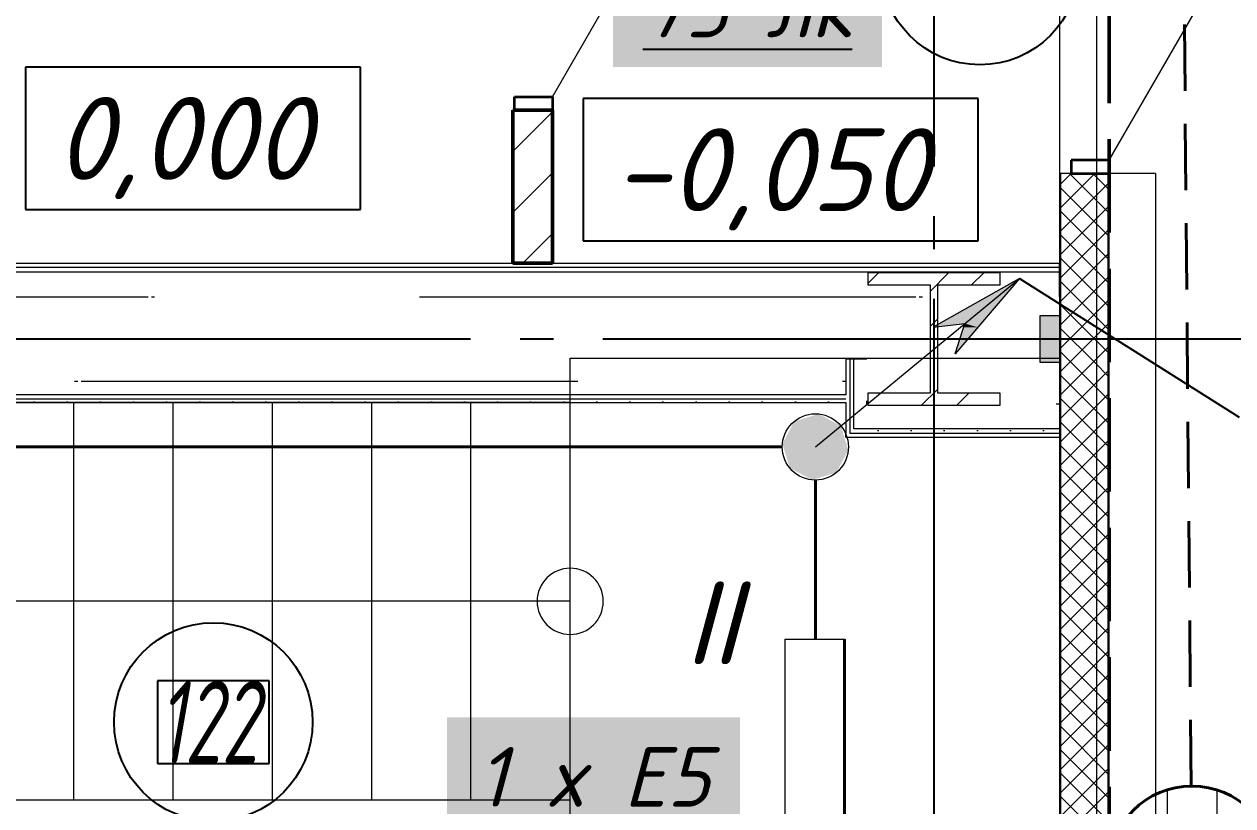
# Model space of a CAD drawing. Header units: millimetres. Extents: x 0 to 1293, y 0 to 420.
# Drawn here: x 556.7 to 593.22, y 235.49 to 259.1 of the extents above; entities that cross this region are included whole.
import ezdxf

# ---------------------------------------------------------------- set-up
doc = ezdxf.new("R2010")
doc.units = ezdxf.units.MM
for name, pattern in [('JIS_02_2.0', [3, 2, -1]), ('ГОСТ 2.303 5', [24, 20, -1.5, 1, -1.5]), ('СПКБ-0000-000-АР#001$0$Achse', [2300, 0, -800, 1500, 0]), ('СПКБ-0000-000-АР#001$0$Невидимая', [391.222223, 282.222223, -109])]:
    doc.linetypes.add(name, pattern=pattern)
for name, color, linetype in [('@000', 7, 'Continuous'), ('Viewport1ForCustomObjects_0', 7, 'Continuous'), ('Viewport2ForCustomObjects_0', 7, 'Continuous'), ('Номер помещения', 7, 'Continuous'), ('СПКБ-0000-000-АР#001$0$Двери ArchiCAD', 7, 'Continuous'), ('СПКБ-0000-000-АР#001$0$Колонны новые', 7, 'Continuous'), ('СПКБ-0000-000-АР#001$0$Лестница', 7, 'Continuous'), ('СПКБ-0000-000-АР#001$0$Оболочка - Крыша', 7, 'Continuous'), ('СПКБ-0000-000-АР#001$0$Перекрытие', 7, 'Continuous'), ('СПКБ-0000-000-АР#001$0$Перекрытие новые', 7, 'Continuous'), ('СПКБ-0000-000-АР#001$0$Стены', 7, 'Continuous'), ('СПКБ-0000-000-АР#001$0$Фахверк', 7, 'Continuous'), ('Строительные оси', 7, 'Continuous'), ('ЭО_АВАРИЙНОЕ ОСВЕЩЕНИЕ', 7, 'Continuous'), ('ЭО_РАБОЧЕЕ ОСВЕЩЕНИЕ', 7, 'Continuous')]:
    doc.layers.add(name, color=color, linetype=linetype)
for name, color, linetype, lineweight, true_color in [('СПКБ-0000-000-АР#001$0$Двери ArchiCAD_Ном._пера__23', 7, 'Continuous', 35, 0xff6600), ('СПКБ-0000-000-АР#001$0$Двери ArchiCAD_Ном._пера__3', 7, 'Continuous', 18, 0xff6600), ('СПКБ-0000-000-АР#001$0$Двери ArchiCAD_Ном._пера__58', 7, 'Continuous', 50, 0xdf0000), ('СПКБ-0000-000-АР#001$0$Двери ArchiCAD_Ном._пера__68', 7, 'Continuous', 20, 0xfd4435), ('СПКБ-0000-000-АР#001$0$Колонны новые_Ном._пера__108', 7, 'Continuous', 13, 0xfd8379), ('СПКБ-0000-000-АР#001$0$Оболочка - Крыша_Ном._пера__4', 7, 'Continuous', 50, 0x029e21), ('СПКБ-0000-000-АР#001$0$Стены_Ном._пера__58', 7, 'Continuous', 50, 0xdf0000), ('СПКБ-0000-000-АР#001$0$Стены_Ном._пера__68', 7, 'Continuous', 20, 0xfd4435), ('СПКБ-0000-000-АР#001$0$Фахверк_Ном._пера__102', 7, 'Continuous', 13, 0xcccccc)]:
    doc.layers.add(name, color=color, linetype=linetype, lineweight=lineweight, true_color=true_color)
for name, color, linetype, lineweight in [('СПКБ-0000-000-АР#001$0$Колонны новые_Ном._пера__20', 1, 'Continuous', 20), ('СПКБ-0000-000-АР#001$0$Лестница_Ном._пера__20', 1, 'Continuous', 20), ('СПКБ-0000-000-АР#001$0$Линии_Ном._пера__20', 1, 'Continuous', 20), ('СПКБ-0000-000-АР#001$0$Перекрытие новые_Ном._пера__20', 1, 'Continuous', 20), ('СПКБ-0000-000-АР#001$0$Перекрытие_Ном._пера__20', 1, 'Continuous', 20), ('СПКБ-0000-000-АР#001$0$Стены_Ном._пера__1', 7, 'Continuous', 13), ('СПКБ-0000-000-АР#001$0$Стены_Ном._пера__20', 1, 'Continuous', 20), ('СПКБ-0000-000-АР#001$0$Стены_Ном._пера__6', 5, 'Continuous', 9), ('СПКБ-0000-000-АР#001$0$Фахверк_Ном._пера__1', 7, 'Continuous', 13)]:
    doc.layers.add(name, color=color, linetype=linetype, lineweight=lineweight)
doc.styles.add('1.8', font='isocpeui.ttf', dxfattribs={"height": 1.8})
doc.styles.add('2.5', font='isocpeui.ttf')
doc.styles.add('CustomTextStyle11', font='isocpeui.ttf', dxfattribs={"height": 2.5})
doc.styles.add('CustomTextStyle12', font='isocpeui.ttf', dxfattribs={"height": 2.5})
doc.styles.add('CustomTextStyle34', font='isocpeui.ttf', dxfattribs={"width": 0.651774, "height": 2.5})
pattern_1 = [(45, (0, 0), (-35.35534, 35.35534), []), (135, (0, 0), (35.35534, 35.35534), [])]
pattern_2 = [(45, (0, 0), (-91.9239, 91.9239), [])]
pattern_3 = [(0, (0, 0), (0, 173.2051), [0, -100]), (0, (50, 86.6), (0, 173.2051), [0, -100])]

# ---------------------------------------------------------------- blocks, each defined once
blk = doc.blocks.new('СПКБ-0000-000-АР#001$0$Перекрытие_1', base_point=(22461.2, 19188))
at = {"layer": 'СПКБ-0000-000-АР#001$0$Перекрытие новые_Ном._пера__20', "color": 1, "linetype": 'Continuous', "lineweight": 20, "flags": 128}
blk.add_lwpolyline([(22461.2, 19188), (22461.2, 15677.8), (25022.7, 15677.8), (25022.7, 7088.6), (22462.8, 7088.6), (22462.8, 3579), (17926.7, 3579), (17886.7, 19190.9)], close=True, dxfattribs=at)
blk = doc.blocks.new('СПКБ-0000-000-АР#001$0$Перекрытие_2', base_point=(23544.2, 12827.6))
at = {"layer": 'СПКБ-0000-000-АР#001$0$Перекрытие_Ном._пера__20', "color": 1, "linetype": 'Continuous', "lineweight": 20, "flags": 128}
blk.add_lwpolyline([(23544.2, 12827.6), (25022.7, 12827.6), (25022.7, 9943.9), (23544.2, 9943.9)], close=True, dxfattribs=at)
blk = doc.blocks.new('СПКБ-0000-000-АР#001$0$Перекрытие_12', base_point=(25134.3, 7685.7))
at = {"layer": 'СПКБ-0000-000-АР#001$0$Перекрытие новые_Ном._пера__20', "color": 1, "linetype": 'Continuous', "lineweight": 20, "flags": 128}
blk.add_lwpolyline([(25134.3, 7685.7), (25312.7, 7685.7), (25312.7, 7180.7), (26962.3, 7180.7), (26962.3, 15585.7), (25312.7, 15585.7), (25312.7, 14885.6), (25134.3, 14885.6)], close=True, dxfattribs=at)
blk = doc.blocks.new('СПКБ-0000-000-АР#001$0$Перекрытие_17', base_point=(25312.7, 7180.7))
at = {"layer": 'СПКБ-0000-000-АР#001$0$Перекрытие новые_Ном._пера__20', "color": 1, "linetype": 'Continuous', "lineweight": 20, "flags": 128}
blk.add_lwpolyline([(25312.7, 7180.7), (27262.3, 7180.7), (27262.3, 15585.7), (25312.7, 15585.7), (25312.7, 14885.6), (25134.3, 14885.6), (25134.3, 7685.7), (25312.7, 7685.7)], close=True, dxfattribs=at)
blk = doc.blocks.new('СПКБ-0000-000-АР#001$0$Перекрытие_18', base_point=(25134.3, 7685.7))
at = {"layer": 'СПКБ-0000-000-АР#001$0$Перекрытие новые_Ном._пера__20', "color": 1, "linetype": 'Continuous', "lineweight": 20, "flags": 128}
blk.add_lwpolyline([(25134.3, 7685.7), (25312.7, 7685.7), (25312.7, 7180.7), (27562.3, 7180.7), (27562.3, 15585.7), (25312.7, 15585.7), (25312.7, 14885.6), (25134.3, 14885.6)], close=True, dxfattribs=at)
blk = doc.blocks.new('СПКБ-0000-000-АР#001$0$Двупольная Дверь 19_2')
at = {"layer": 'СПКБ-0000-000-АР#001$0$Двери ArchiCAD_Ном._пера__23', "color": 30, "linetype": 'Continuous', "lineweight": 35, "true_color": 0xff6600}
for p, q in [((-710, 0), (-750, 0)), ((-750, 0), (-750, -115)), ((-710, -115), (-710, 0)), ((750, 0), (710, 0)), ((710, 0), (710, -115)), ((750, -115), (750, 0)), ((-750, -115), (-710, -115)), ((710, -115), (750, -115))]:
    blk.add_line(p, q, dxfattribs=at)
at = {"layer": 'СПКБ-0000-000-АР#001$0$Двери ArchiCAD_Ном._пера__3', "color": 30, "linetype": 'Continuous', "lineweight": 18, "true_color": 0xff6600}
for p, q in [((-710, 0), (-95.1, 355)), ((710, 0), (95.1, 355))]:
    blk.add_line(p, q, dxfattribs=at)
for centre, start, end in [((-710, 0), 0, 30), ((710, 0), 150, 180)]:
    blk.add_arc(centre, 710, start, end, dxfattribs=at)
at = {"layer": 'СПКБ-0000-000-АР#001$0$Двери ArchiCAD_Ном._пера__68', "color": 20, "linetype": 'Continuous', "lineweight": 20, "true_color": 0xfd4435}
for p, q in [((-750, 0), (-787, 0)), ((-750, 0), (-750, -3)), ((750, 0), (750, -3)), ((750, 0), (787, 0)), ((-750, -3), (-750, -115)), ((750, -3), (750, -115)), ((-750, -115), (-750, -147)), ((750, -115), (750, -147)), ((-750, -150), (-787, -150)), ((-750, -147), (-750, -150)), ((750, -147), (750, -150)), ((750, -150), (787, -150))]:
    blk.add_line(p, q, dxfattribs=at)
blk = doc.blocks.new('СПКБ-0000-000-АР#001$0$Стена_5', base_point=(25022.7, 3584))
at = {"layer": 'СПКБ-0000-000-АР#001$0$Стены_Ном._пера__68', "linetype": 'Continuous', "lineweight": 20, "true_color": 0xfd4435}
for points in [[(25022.7, 12955.7), (25025.7, 12955.7), (25025.7, 13385.6), (25022.7, 13385.6)], [(25169.7, 12955.7), (25172.7, 12955.7), (25172.7, 13385.6), (25169.7, 13385.6)], [(25025.7, 12955.7), (25023.1, 12955.7), (25023.1, 12815.7), (25025.7, 12815.7)], [(25172.7, 12815.7), (25172.7, 12955.7), (25169.7, 12955.7), (25169.7, 12815.7)], [(25022.7, 12815.7), (25022.7, 9955.7), (25025.7, 9955.7), (25025.7, 12815.7)], [(25172.7, 9955.7), (25172.7, 12815.7), (25169.7, 12815.7), (25169.7, 9955.7)]]:
    blk.add_hatch(color=20, dxfattribs=at).paths.add_polyline_path(points)
h = blk.add_hatch(dxfattribs=at)
h.set_pattern_fill('СЕТКА_5X5_ДИАГОНАЛЬНАЯ', color=20, style=0, pattern_type=2)
h.set_pattern_definition(pattern_1)
h.paths.add_polyline_path([(25025.7, 12955.7), (25169.7, 12955.7), (25169.7, 13385.6), (25057.7, 13385.6), (25025.7, 13385.6)])
h = blk.add_hatch(dxfattribs=at)
h.set_pattern_fill('СЕТКА_5X5_ДИАГОНАЛЬНАЯ', color=20, style=0, pattern_type=2)
h.set_pattern_definition(pattern_1)
h.paths.add_polyline_path([(25169.7, 12815.7), (25169.7, 12955.7), (25025.7, 12955.7), (25025.7, 12815.7)])
h = blk.add_hatch(dxfattribs=at)
h.set_pattern_fill('СЕТКА_5X5_ДИАГОНАЛЬНАЯ', color=20, style=0, pattern_type=2)
h.set_pattern_definition(pattern_1)
h.paths.add_polyline_path([(25025.7, 12815.7), (25025.7, 9955.7), (25169.7, 9955.7), (25169.7, 12815.7)])
at = {"layer": 'СПКБ-0000-000-АР#001$0$Стены_Ном._пера__68', "color": 20, "linetype": 'Continuous', "lineweight": 20, "true_color": 0xfd4435}
for p, q in [((25022.7, 13385.6), (25022.7, 13348.6)), ((25025.7, 13385.6), (25022.7, 13385.6)), ((25025.7, 13385.6), (25025.7, 12955.7)), ((25057.7, 13385.6), (25025.7, 13385.6)), ((25169.7, 13385.6), (25057.7, 13385.6)), ((25169.7, 12955.7), (25169.7, 13385.6)), ((25172.7, 13385.6), (25169.7, 13385.6)), ((25172.7, 13385.6), (25172.7, 13348.6)), ((25025.7, 12955.7), (25025.7, 12815.7)), ((25169.7, 12815.7), (25169.7, 12955.7)), ((25025.7, 12815.7), (25025.7, 9955.7)), ((25169.7, 9955.7), (25169.7, 12815.7))]:
    blk.add_line(p, q, dxfattribs=at)
at = {"layer": 'СПКБ-0000-000-АР#001$0$Стены_Ном._пера__68', "color": 20, "linetype": 'Continuous', "lineweight": 20, "true_color": 0xfd4435, "flags": 128}
for points in [[(25022.7, 13385.6), (25022.7, 12955.7)], [(25172.7, 9185.7), (25172.7, 13385.6)], [(25022.7, 12815.7), (25022.7, 9955.7)]]:
    blk.add_lwpolyline(points, dxfattribs=at)
at = {"layer": 'СПКБ-0000-000-АР#001$0$Двери ArchiCAD', "color": 21, "linetype": 'Continuous', "lineweight": 18, "true_color": 0xff9955, "zscale": 1000, "rotation": 270}
blk.add_blockref('СПКБ-0000-000-АР#001$0$Двупольная Дверь 19_2', (25172.7, 14135.6), dxfattribs=at)
blk = doc.blocks.new('СПКБ-0000-000-АР#001$0$Двупольная Дверь 19_3')
at = {"layer": 'СПКБ-0000-000-АР#001$0$Двери ArchiCAD_Ном._пера__23', "color": 30, "linetype": 'Continuous', "lineweight": 35, "true_color": 0xff6600}
for p, q in [((-710, 0), (-750, 0)), ((-750, 0), (-750, -115)), ((-710, -115), (-710, 0)), ((750, 0), (710, 0)), ((710, 0), (710, -115)), ((750, -115), (750, 0)), ((-750, -115), (-710, -115)), ((710, -115), (750, -115))]:
    blk.add_line(p, q, dxfattribs=at)
at = {"layer": 'СПКБ-0000-000-АР#001$0$Двери ArchiCAD_Ном._пера__3', "color": 30, "linetype": 'Continuous', "lineweight": 18, "true_color": 0xff6600}
for p, q in [((-710, 0), (-95.1, 355)), ((710, 0), (95.1, 355))]:
    blk.add_line(p, q, dxfattribs=at)
for centre, start, end in [((-710, 0), 0, 30), ((710, 0), 150, 180)]:
    blk.add_arc(centre, 710, start, end, dxfattribs=at)
at = {"layer": 'СПКБ-0000-000-АР#001$0$Двери ArchiCAD_Ном._пера__58', "color": 12, "linetype": 'Continuous', "lineweight": 50, "true_color": 0xdf0000}
for p, q in [((-750, 0), (-787, 0)), ((-750, 0), (-750, -115)), ((750, 0), (750, -115)), ((750, 0), (787, 0)), ((-750, -120), (-787, -120)), ((-750, -115), (-750, -120)), ((750, -115), (750, -120)), ((750, -120), (787, -120))]:
    blk.add_line(p, q, dxfattribs=at)
blk = doc.blocks.new('СПКБ-0000-000-АР#001$0$Стена_26', base_point=(23490.7, 16057.8))
at = {"layer": 'СПКБ-0000-000-АР#001$0$Стены_Ном._пера__20', "linetype": 'Continuous', "lineweight": 20}
h = blk.add_hatch(dxfattribs=at)
h.set_pattern_fill('КИРПИЧ_ОБЫКНОВЕННЫЙ', color=1, style=0, pattern_type=2)
h.set_pattern_definition(pattern_2)
h.paths.add_polyline_path([(23370.7, 15677.8), (23370.7, 15077.4), (23375.7, 15077.4), (23490.7, 15077.4), (23490.7, 15677.8)])
h = blk.add_hatch(dxfattribs=at)
h.set_pattern_fill('КИРПИЧ_ОБЫКНОВЕННЫЙ', color=1, style=0, pattern_type=2)
h.set_pattern_definition(pattern_2)
h.paths.add_polyline_path([(23370.7, 13114.6), (23490.7, 13114.6), (23490.7, 13577.4), (23375.7, 13577.4), (23370.7, 13577.4)])
at = {"layer": 'СПКБ-0000-000-АР#001$0$Стены_Ном._пера__58', "color": 12, "linetype": 'Continuous', "lineweight": 50, "true_color": 0xdf0000}
for p, q in [((23370.7, 15077.4), (23370.7, 15114.4)), ((23490.7, 15077.4), (23490.7, 15114.4)), ((23375.7, 15077.4), (23370.7, 15077.4)), ((23490.7, 15077.4), (23375.7, 15077.4)), ((23370.7, 13577.4), (23370.7, 13540.4)), ((23375.7, 13577.4), (23370.7, 13577.4)), ((23490.7, 13577.4), (23375.7, 13577.4)), ((23490.7, 13577.4), (23490.7, 13540.4))]:
    blk.add_line(p, q, dxfattribs=at)
at = {"layer": 'СПКБ-0000-000-АР#001$0$Стены_Ном._пера__58', "color": 12, "linetype": 'Continuous', "lineweight": 50, "true_color": 0xdf0000, "flags": 128}
for points in [[(23370.7, 15677.8), (23370.7, 15077.4)], [(23490.7, 15077.4), (23490.7, 15677.8)], [(23370.7, 13577.4), (23370.7, 13114.6)], [(23490.7, 13114.6), (23490.7, 13577.4)], [(23370.7, 13114.6), (23490.7, 13114.6)]]:
    blk.add_lwpolyline(points, dxfattribs=at)
at = {"layer": 'СПКБ-0000-000-АР#001$0$Двери ArchiCAD', "color": 21, "linetype": 'Continuous', "lineweight": 18, "true_color": 0xff9955, "xscale": -1, "zscale": 1000, "rotation": 270}
blk.add_blockref('СПКБ-0000-000-АР#001$0$Двупольная Дверь 19_3', (23490.7, 14327.4), dxfattribs=at)
blk = doc.blocks.new('СПКБ-0000-000-АР#001$0$Стена_53', base_point=(25022.7, 12689.2))
at = {"layer": 'СПКБ-0000-000-АР#001$0$Стены_Ном._пера__20', "linetype": 'Continuous', "lineweight": 20}
h = blk.add_hatch(dxfattribs=at)
h.set_pattern_fill('ШТУКАТУРКА', color=1, style=0, pattern_type=2)
h.set_pattern_definition(pattern_3)
h.paths.add_polyline_path([(24384.3, 12601.2), (24376.6, 12589.2), (24388.6, 12589.2), (24388.6, 12601.2)])
h = blk.add_hatch(dxfattribs=at)
h.set_pattern_fill('ШТУКАТУРКА', color=1, style=0, pattern_type=2)
h.set_pattern_definition(pattern_3)
h.paths.add_polyline_path([(24388.6, 12608), (24384.3, 12601.2), (24388.6, 12601.2)])
h = blk.add_hatch(dxfattribs=at)
h.set_pattern_fill('ШТУКАТУРКА', color=1, style=0, pattern_type=2)
h.set_pattern_definition(pattern_3)
h.paths.add_polyline_path([(24388.6, 12601.2), (24400.6, 12601.2), (24400.6, 12614.2), (24392.6, 12614.2), (24388.6, 12608)])
h = blk.add_hatch(dxfattribs=at)
h.set_pattern_fill('ШТУКАТУРКА', color=1, style=0, pattern_type=2)
h.set_pattern_definition(pattern_3)
h.paths.add_polyline_path([(24388.6, 12589.2), (25022.7, 12589.2), (25022.7, 12601.2), (24388.6, 12601.2)])
h = blk.add_hatch(dxfattribs=at)
h.set_pattern_fill('ШТУКАТУРКА', color=1, style=0, pattern_type=2)
h.set_pattern_definition(pattern_3)
h.paths.add_polyline_path([(24400.6, 12626.7), (24392.6, 12614.2), (24400.6, 12614.2)])
h = blk.add_hatch(dxfattribs=at)
h.set_pattern_fill('ШТУКАТУРКА', color=1, style=0, pattern_type=2)
h.set_pattern_definition(pattern_3)
h.paths.add_polyline_path([(24400.6, 12601.2), (25022.7, 12601.2), (25022.7, 12614.2), (24400.6, 12614.2)])
at = {"layer": 'СПКБ-0000-000-АР#001$0$Стены_Ном._пера__1', "color": 7, "linetype": 'СПКБ-0000-000-АР#001$0$Achse', "lineweight": 13, "flags": 128}
blk.add_lwpolyline([(25022.7, 12689.2), (24440.6, 12689.2)], dxfattribs=at)
at = {"layer": 'СПКБ-0000-000-АР#001$0$Стены_Ном._пера__1', "color": 7, "linetype": 'Continuous', "lineweight": 13, "flags": 128}
blk.add_lwpolyline([(25022.7, 12689.2), (25022.7, 12614.2)], dxfattribs=at)
at = {"layer": 'СПКБ-0000-000-АР#001$0$Стены_Ном._пера__20', "color": 1, "linetype": 'Continuous', "lineweight": 20, "flags": 128}
for points in [[(25022.7, 12614.2), (25022.7, 12601.2)], [(25022.7, 12601.2), (25022.7, 12589.2)], [(24376.6, 12589.2), (25022.7, 12589.2)]]:
    blk.add_lwpolyline(points, dxfattribs=at)
at = {"layer": 'СПКБ-0000-000-АР#001$0$Стены_Ном._пера__68', "color": 20, "linetype": 'Continuous', "lineweight": 20, "true_color": 0xfd4435}
for p, q in [((24388.6, 12608), (24388.6, 12601.2)), ((24388.6, 12601.2), (24400.6, 12601.2)), ((24400.6, 12614.2), (24400.6, 12626.7)), ((25022.7, 12614.2), (24400.6, 12614.2)), ((24400.6, 12601.2), (25022.7, 12601.2))]:
    blk.add_line(p, q, dxfattribs=at)
blk = doc.blocks.new('СПКБ-0000-000-АР#001$0$Стена_54', base_point=(24440.6, 12689.2))
at = {"layer": 'СПКБ-0000-000-АР#001$0$Стены_Ном._пера__20', "linetype": 'Continuous', "lineweight": 20}
h = blk.add_hatch(dxfattribs=at)
h.set_pattern_fill('ШТУКАТУРКА', color=1, style=0, pattern_type=2)
h.set_pattern_definition(pattern_3)
h.paths.add_polyline_path([(24384.3, 12601.2), (24388.6, 12608), (24388.6, 12824.6), (24376.6, 12824.6), (24376.6, 12601.2)])
h = blk.add_hatch(dxfattribs=at)
h.set_pattern_fill('ШТУКАТУРКА', color=1, style=0, pattern_type=2)
h.set_pattern_definition(pattern_3)
h.paths.add_polyline_path([(24392.6, 12614.2), (24400.6, 12626.7), (24400.6, 12824.6), (24388.6, 12824.6), (24388.6, 12614.2)])
h = blk.add_hatch(dxfattribs=at)
h.set_pattern_fill('ШТУКАТУРКА', color=1, style=0, pattern_type=2)
h.set_pattern_definition(pattern_3)
h.paths.add_polyline_path([(24384.3, 12601.2), (24376.6, 12601.2), (24376.6, 12589.2)])
h = blk.add_hatch(dxfattribs=at)
h.set_pattern_fill('ШТУКАТУРКА', color=1, style=0, pattern_type=2)
h.set_pattern_definition(pattern_3)
h.paths.add_polyline_path([(24388.6, 12614.2), (24388.6, 12608), (24392.6, 12614.2)])
at = {"layer": 'СПКБ-0000-000-АР#001$0$Стены_Ном._пера__1', "color": 7, "linetype": 'Continuous', "lineweight": 13, "flags": 128}
blk.add_lwpolyline([(24440.6, 12824.6), (24400.6, 12824.6)], dxfattribs=at)
at = {"layer": 'СПКБ-0000-000-АР#001$0$Стены_Ном._пера__1', "color": 7, "linetype": 'СПКБ-0000-000-АР#001$0$Achse', "lineweight": 13, "flags": 128}
blk.add_lwpolyline([(24440.6, 12689.2), (24440.6, 12824.6)], dxfattribs=at)
at = {"layer": 'СПКБ-0000-000-АР#001$0$Стены_Ном._пера__20', "color": 1, "linetype": 'Continuous', "lineweight": 20, "flags": 128}
blk.add_lwpolyline([(24376.6, 12589.2), (24376.6, 12601.2)], dxfattribs=at)
at = {"layer": 'СПКБ-0000-000-АР#001$0$Стены_Ном._пера__6', "color": 5, "linetype": 'Continuous', "lineweight": 9, "flags": 128}
for points in [[(24388.6, 12824.6), (24376.6, 12824.6)], [(24376.6, 12824.6), (24376.6, 12717.6)], [(24400.6, 12824.6), (24388.6, 12824.6)], [(24376.6, 12693.6), (24376.6, 12601.2)]]:
    blk.add_lwpolyline(points, dxfattribs=at)
at = {"layer": 'СПКБ-0000-000-АР#001$0$Стены_Ном._пера__68', "color": 20, "linetype": 'Continuous', "lineweight": 20, "true_color": 0xfd4435}
for p, q in [((24388.6, 12824.6), (24388.6, 12614.2)), ((24400.6, 12626.7), (24400.6, 12824.6)), ((24388.6, 12614.2), (24388.6, 12608))]:
    blk.add_line(p, q, dxfattribs=at)
blk = doc.blocks.new('СПКБ-0000-000-АР#001$0$Стена_126', base_point=(18468.1, 13013.6))
at = {"layer": 'СПКБ-0000-000-АР#001$0$Стены_Ном._пера__20', "linetype": 'Continuous', "lineweight": 20}
h = blk.add_hatch(dxfattribs=at)
h.set_pattern_fill('ШТУКАТУРКА', color=1, style=0, pattern_type=2)
h.set_pattern_definition(pattern_3)
h.paths.add_polyline_path([(25022.7, 13113.6), (19958.3, 13113.6), (19958.3, 13101.6), (25022.7, 13101.6)])
h = blk.add_hatch(dxfattribs=at)
h.set_pattern_fill('ШТУКАТУРКА', color=1, style=0, pattern_type=2)
h.set_pattern_definition(pattern_3)
h.paths.add_polyline_path([(19958.3, 13101.6), (19958.3, 13088.6), (25022.7, 13088.6), (25022.7, 13101.6)])
at = {"layer": 'СПКБ-0000-000-АР#001$0$Стены_Ном._пера__1', "color": 7, "linetype": 'Continuous', "lineweight": 13, "flags": 128}
blk.add_lwpolyline([(25022.7, 13013.6), (25022.7, 13088.6)], dxfattribs=at)
at = {"layer": 'СПКБ-0000-000-АР#001$0$Стены_Ном._пера__1', "color": 7, "linetype": 'СПКБ-0000-000-АР#001$0$Achse', "lineweight": 13, "flags": 128}
blk.add_lwpolyline([(19958.3, 13013.6), (25022.7, 13013.6)], dxfattribs=at)
at = {"layer": 'СПКБ-0000-000-АР#001$0$Стены_Ном._пера__20', "color": 1, "linetype": 'Continuous', "lineweight": 20, "flags": 128}
for points in [[(25022.7, 13113.6), (19958.3, 13113.6)], [(25022.7, 13101.6), (25022.7, 13113.6)], [(25022.7, 13088.6), (25022.7, 13101.6)]]:
    blk.add_lwpolyline(points, dxfattribs=at)
at = {"layer": 'СПКБ-0000-000-АР#001$0$Стены_Ном._пера__68', "color": 20, "linetype": 'Continuous', "lineweight": 20, "true_color": 0xfd4435}
for p, q in [((25022.7, 13101.6), (19958.3, 13101.6)), ((19958.3, 13088.6), (25022.7, 13088.6))]:
    blk.add_line(p, q, dxfattribs=at)
blk = doc.blocks.new('СПКБ-0000-000-АР#001$0$Стена_130', base_point=(24440.6, 12757.6))
at = {"layer": 'СПКБ-0000-000-АР#001$0$Стены_Ном._пера__20', "linetype": 'Continuous', "lineweight": 20}
h = blk.add_hatch(dxfattribs=at)
h.set_pattern_fill('ШТУКАТУРКА', color=1, style=0, pattern_type=2)
h.set_pattern_definition(pattern_3)
h.paths.add_polyline_path([(24376.6, 12717.6), (19954.3, 12717.6), (19954.3, 12705.6), (24376.6, 12705.6)])
h = blk.add_hatch(dxfattribs=at)
h.set_pattern_fill('ШТУКАТУРКА', color=1, style=0, pattern_type=2)
h.set_pattern_definition(pattern_3)
h.paths.add_polyline_path([(19954.3, 12693.6), (24376.6, 12693.6), (24376.6, 12705.6), (19954.3, 12705.6)])
at = {"layer": 'СПКБ-0000-000-АР#001$0$Стены_Ном._пера__1', "color": 7, "linetype": 'СПКБ-0000-000-АР#001$0$Achse', "lineweight": 13, "flags": 128}
blk.add_lwpolyline([(24376.6, 12757.6), (20053.3, 12757.6)], dxfattribs=at)
at = {"layer": 'СПКБ-0000-000-АР#001$0$Стены_Ном._пера__1', "color": 7, "linetype": 'Continuous', "lineweight": 13, "flags": 128}
blk.add_lwpolyline([(24376.6, 12757.6), (24376.6, 12717.6)], dxfattribs=at)
at = {"layer": 'СПКБ-0000-000-АР#001$0$Стены_Ном._пера__6', "color": 5, "linetype": 'Continuous', "lineweight": 9, "flags": 128}
blk.add_lwpolyline([(19954.3, 12693.6), (24376.6, 12693.6)], dxfattribs=at)
at = {"layer": 'СПКБ-0000-000-АР#001$0$Стены_Ном._пера__68', "color": 20, "linetype": 'Continuous', "lineweight": 20, "true_color": 0xfd4435}
for p, q in [((24376.6, 12717.6), (19954.3, 12717.6)), ((19954.3, 12705.6), (24376.6, 12705.6))]:
    blk.add_line(p, q, dxfattribs=at)
blk = doc.blocks.new('СПКБ-0000-000-АР#001$0$Колонна_115', base_point=(24643.1, 12885.7))
at = {"layer": 'СПКБ-0000-000-АР#001$0$Колонны новые_Ном._пера__108', "linetype": 'Continuous', "lineweight": 13, "true_color": 0xfd8379}
h = blk.add_hatch(dxfattribs=at)
h.set_pattern_fill('СТАЛЬ', color=11, style=0, pattern_type=2)
h.set_pattern_definition([(45, (0, 0), (-159.099, 159.099), []), (45, (-53.03, 53.03), (-159.099, 159.099), [])])
h.paths.add_polyline_path([(24443.1, 12685.7), (24843.1, 12685.7), (24843.1, 12722.4), (24654.8, 12722.4), (24654.8, 13049.1), (24843.1, 13049.1), (24843.1, 13085.7), (24443.1, 13085.7), (24443.1, 13049.1), (24631.4, 13049.1), (24631.4, 12722.4), (24443.1, 12722.4)])
at = {"layer": 'СПКБ-0000-000-АР#001$0$Колонны новые_Ном._пера__20', "color": 1, "linetype": 'Continuous', "lineweight": 20}
for p, q in [((24843.1, 13085.7), (24443.1, 13085.7)), ((24443.1, 13085.7), (24443.1, 13049.1)), ((24843.1, 13049.1), (24843.1, 13085.7)), ((24443.1, 13049.1), (24631.4, 13049.1)), ((24631.4, 13049.1), (24631.4, 12722.4)), ((24654.8, 12722.4), (24654.8, 13049.1)), ((24654.8, 13049.1), (24843.1, 13049.1)), ((24631.4, 12722.4), (24443.1, 12722.4)), ((24443.1, 12722.4), (24443.1, 12685.7)), ((24843.1, 12722.4), (24654.8, 12722.4)), ((24843.1, 12685.7), (24843.1, 12722.4)), ((24443.1, 12685.7), (24843.1, 12685.7))]:
    blk.add_line(p, q, dxfattribs=at)
blk = doc.blocks.new('СПКБ-0000-000-АР#001$0$Крыша_3', base_point=(27562.3, 16185.7))
at = {"layer": 'СПКБ-0000-000-АР#001$0$Оболочка - Крыша_Ном._пера__4', "color": 104, "linetype": 'СПКБ-0000-000-АР#001$0$Невидимая', "lineweight": 50, "true_color": 0x029e21, "flags": 128}
blk.add_lwpolyline([(27562.3, 16185.7), (25172.7, 16185.7), (25172.7, 6585.3), (27562.3, 6585.3)], close=True, dxfattribs=at)
blk = doc.blocks.new('СПКБ-0000-000-АР#001$0$Лестничный Марш ЖБ 19')
at = {"layer": 'СПКБ-0000-000-АР#001$0$Лестница_Ном._пера__20', "color": 1, "linetype": 'Continuous', "lineweight": 20}
for p, q in [((0, 3600), (0, 0)), ((600, 0), (600, 3600)), ((1200, 0), (1200, 3600)), ((0, 1500), (1200, 1500)), ((0, 1200), (1200, 1200)), ((0, 900), (1200, 900)), ((0, 600), (1200, 600)), ((0, 300), (1200, 300)), ((0, 0), (1200, 0))]:
    blk.add_line(p, q, dxfattribs=at)
for start, end in [(0, 180), (180, 0)]:
    blk.add_arc((600, 0), 100, start, end, dxfattribs=at)
blk = doc.blocks.new('СПКБ-0000-000-АР#001$0$Колонна_151', base_point=(24993.1, 12885.7))
at = {"layer": 'СПКБ-0000-000-АР#001$0$Фахверк_Ном._пера__102', "linetype": 'Continuous', "lineweight": 13, "true_color": 0xcccccc}
blk.add_hatch(color=254, dxfattribs=at).paths.add_polyline_path([(25023.1, 12815.7), (25023.1, 12955.7), (24963.1, 12955.7), (24963.1, 12815.7)])
at = {"layer": 'СПКБ-0000-000-АР#001$0$Фахверк_Ном._пера__1', "color": 7, "linetype": 'Continuous', "lineweight": 13, "flags": 128}
blk.add_lwpolyline([(25023.1, 12815.7), (25023.1, 12955.7), (24963.1, 12955.7), (24963.1, 12815.7)], close=True, dxfattribs=at)
blk = doc.blocks.new('*E595')
at = {"layer": 'СПКБ-0000-000-АР#001$0$Линии_Ном._пера__20', "color": 1, "linetype": 'Continuous', "lineweight": 20}
for q in [(528.046, 184.499), (529.446, 142.5)]:
    blk.add_line((529.446, 184.499), q, dxfattribs=at)
at = {"layer": 'СПКБ-0000-000-АР#001$0$Колонны новые', "color": 1, "lineweight": 20, "xscale": 0.01, "yscale": 0.01, "zscale": 0.01}
blk.add_blockref('СПКБ-0000-000-АР#001$0$Колонна_115', (522.75, 179.5), dxfattribs=at)
at = {"layer": 'СПКБ-0000-000-АР#001$0$Лестница', "color": 161, "linetype": 'Continuous', "lineweight": 20, "true_color": 0xaaaaff, "xscale": 0.01, "yscale": 0.01, "zscale": 10, "rotation": 90}
blk.add_blockref('СПКБ-0000-000-АР#001$0$Лестничный Марш ЖБ 19', (511.76, 165.578), dxfattribs=at)
at = {"layer": 'СПКБ-0000-000-АР#001$0$Оболочка - Крыша', "color": 104, "linetype": 'Continuous', "lineweight": 50, "true_color": 0x029e21, "xscale": 0.01, "yscale": 0.01, "zscale": 0.01}
blk.add_blockref('СПКБ-0000-000-АР#001$0$Крыша_3', (551.941, 212.5), dxfattribs=at)
at = {"layer": 'СПКБ-0000-000-АР#001$0$Перекрытие', "color": 1, "linetype": 'Continuous', "lineweight": 20, "xscale": 0.01, "yscale": 0.01, "zscale": 0.01}
blk.add_blockref('СПКБ-0000-000-АР#001$0$Перекрытие_2', (511.76, 178.918), dxfattribs=at)
at = {"layer": 'СПКБ-0000-000-АР#001$0$Перекрытие новые', "color": 1, "linetype": 'Continuous', "lineweight": 20, "xscale": 0.01, "yscale": 0.01, "zscale": 0.01}
for name, p in [('СПКБ-0000-000-АР#001$0$Перекрытие_1', (500.931, 242.523)), ('СПКБ-0000-000-АР#001$0$Перекрытие_12', (527.661, 127.5)), ('СПКБ-0000-000-АР#001$0$Перекрытие_17', (529.446, 122.449)), ('СПКБ-0000-000-АР#001$0$Перекрытие_18', (527.661, 127.5))]:
    blk.add_blockref(name, p, dxfattribs=at)
at = {"layer": 'СПКБ-0000-000-АР#001$0$Стены', "color": 20, "lineweight": 20, "true_color": 0xfd4435, "xscale": 0.01, "yscale": 0.01, "zscale": 0.01}
blk.add_blockref('СПКБ-0000-000-АР#001$0$Стена_5', (526.546, 86.483), dxfattribs=at)
at = {"layer": 'СПКБ-0000-000-АР#001$0$Стены', "color": 12, "lineweight": 50, "true_color": 0xdf0000, "xscale": 0.01, "yscale": 0.01, "zscale": 0.01}
for name, p in [('СПКБ-0000-000-АР#001$0$Стена_26', (511.226, 211.221)), ('СПКБ-0000-000-АР#001$0$Стена_126', (461, 180.778)), ('СПКБ-0000-000-АР#001$0$Стена_54', (520.725, 177.535)), ('СПКБ-0000-000-АР#001$0$Стена_130', (520.725, 178.218)), ('СПКБ-0000-000-АР#001$0$Стена_53', (526.546, 177.535))]:
    blk.add_blockref(name, p, dxfattribs=at)
at = {"layer": 'СПКБ-0000-000-АР#001$0$Фахверк', "color": 7, "lineweight": 13, "xscale": 0.01, "yscale": 0.01, "zscale": 0.01}
blk.add_blockref('СПКБ-0000-000-АР#001$0$Колонна_151', (526.25, 179.5), dxfattribs=at)
blk = doc.blocks.new('*E596')
at = {"layer": 'Номер помещения', "color": 6, "linetype": 'Continuous'}
for p, q in [((526.863, 196.211), (516.737, 196.211)), ((516.737, 196.211), (516.737, 191.911)), ((526.863, 191.911), (526.863, 196.211)), ((545.525, 195.264), (533.587, 195.264)), ((533.587, 195.264), (533.587, 190.964)), ((545.525, 190.964), (545.525, 195.264)), ((516.737, 191.911), (526.863, 191.911)), ((533.587, 190.964), (545.525, 190.964))]:
    blk.add_line(p, q, dxfattribs=at)
at = {"layer": 'Номер помещения', "color": 7, "true_color": 0xffffff}
for p, q in [((545.525, 195.264), (533.587, 195.264)), ((533.587, 195.264), (533.587, 190.964)), ((545.525, 190.964), (545.525, 195.264)), ((533.587, 190.964), (545.525, 190.964)), ((533.587, 190.964), (533.587, 190.964))]:
    blk.add_line(p, q, dxfattribs=at)
at = {"layer": 'Номер помещения', "color": 7, "linetype": 'Continuous', "true_color": 0xffffff}
for p, q in [((524.101, 177.678), (520.726, 177.678)), ((520.726, 177.678), (520.726, 175.178)), ((524.101, 175.178), (524.101, 177.678)), ((520.726, 175.178), (524.101, 175.178)), ((520.726, 175.178), (520.726, 175.178))]:
    blk.add_line(p, q, dxfattribs=at)
at = {"layer": 'Номер помещения', "color": 6, "linetype": 'Continuous'}
for centre in [(545.579, 199.283), (522.413, 176.428)]:
    blk.add_circle(centre, 3, dxfattribs=at)
at = {"layer": 'Строительные оси', "color": 3, "linetype": 'ГОСТ 2.303 5', "lineweight": 25}
for p, q in [((544.188, 261.215), (544.188, 14)), ((578.188, 188), (14.188, 188))]:
    blk.add_line(p, q, dxfattribs=at)
at = {"layer": 'ЭО_АВАРИЙНОЕ ОСВЕЩЕНИЕ', "color": 1, "linetype": 'JIS_02_2.0', "lineweight": 40}
blk.add_line((551.961, 174.499), (551.753, 198.163), dxfattribs=at)
at = {"layer": 'ЭО_АВАРИЙНОЕ ОСВЕЩЕНИЕ', "color": 7, "lineweight": 0}
for points in [[(551.233, 174.384), (551.233, 169.614)], [(552.733, 174.384), (552.733, 169.614)]]:
    blk.add_lwpolyline(points, dxfattribs=at)
at = {"layer": 'ЭО_АВАРИЙНОЕ ОСВЕЩЕНИЕ', "color": 1, "lineweight": 40}
blk.add_circle((551.983, 171.999), 2.5, dxfattribs=at)
at = {"layer": 'ЭО_РАБОЧЕЕ ОСВЕЩЕНИЕ', "color": 7, "lineweight": 0}
for p, q in [((540.605, 184.741), (546.775, 189.833)), ((546.775, 189.833), (544.165, 188.354)), ((546.775, 189.833), (544.828, 187.551)), ((544.165, 188.354), (545.122, 188.469)), ((544.828, 187.551), (545.122, 188.469)), ((539.69, 166.938), (539.69, 178.938)), ((539.69, 178.938), (541.49, 178.938))]:
    blk.add_line(p, q, dxfattribs=at)
at = {"layer": 'ЭО_РАБОЧЕЕ ОСВЕЩЕНИЕ', "color": 5, "lineweight": 40}
for p, q in [((539.605, 184.741), (484.438, 184.741)), ((484.438, 184.741), (539.605, 184.741)), ((540.605, 183.741), (540.605, 178.938)), ((541.49, 178.938), (541.49, 166.938))]:
    blk.add_line(p, q, dxfattribs=at)
at = {"layer": 'ЭО_РАБОЧЕЕ ОСВЕЩЕНИЕ', "color": 7, "lineweight": 0}
blk.add_circle((540.605, 184.741), 1, dxfattribs=at)
at = {"layer": 'ЭО_РАБОЧЕЕ ОСВЕЩЕНИЕ', "color": 5, "lineweight": 0}
for points in [[(546.775, 189.833), (544.367, 188.469), (545.122, 188.469)], [(546.775, 189.833), (545.122, 188.469), (545.611, 188.469)], [(544.367, 188.469), (545.122, 188.469), (544.165, 188.354)], [(545.122, 188.469), (545.085, 188.354), (545.514, 188.354)], [(545.122, 188.469), (545.611, 188.469), (545.514, 188.354)], [(545.085, 188.354), (545.514, 188.354), (544.828, 187.551)]]:
    blk.add_solid(points, dxfattribs=at)
at = {"layer": 'ЭО_РАБОЧЕЕ ОСВЕЩЕНИЕ', "color": 5, "lineweight": 60}
for points in [[(540.701, 185.736), (539.969, 185.512), (541.123, 185.512)], [(539.897, 185.377), (539.61, 184.836), (541.542, 184.836)], [(539.969, 185.512), (539.897, 185.377), (541.377, 185.377)], [(539.897, 185.377), (541.377, 185.377), (541.542, 184.836)], [(539.969, 185.512), (541.123, 185.512), (541.377, 185.377)], [(539.61, 184.836), (539.668, 184.646), (541.601, 184.646)], [(539.61, 184.836), (541.542, 184.836), (541.601, 184.646)], [(539.668, 184.646), (539.834, 184.104), (541.313, 184.104)], [(539.668, 184.646), (541.601, 184.646), (541.313, 184.104)], [(539.834, 184.104), (540.088, 183.97), (541.242, 183.97)], [(539.834, 184.104), (541.313, 184.104), (541.242, 183.97)], [(540.088, 183.97), (541.242, 183.97), (540.51, 183.745)]]:
    blk.add_solid(points, dxfattribs=at)
at = {"layer": 'Номер помещения', "color": 7, "linetype": 'Continuous'}
for s, style, p in [('0,000', 'CustomTextStyle11', (517.637, 192.811)), ('-0,050', 'CustomTextStyle12', (534.487, 191.864))]:
    blk.add_text(s, height=2.5, dxfattribs=dict(at, style=style)).set_placement(p)
at = {"layer": 'Номер помещения', "color": 7, "linetype": 'Continuous', "style": 'CustomTextStyle34', "width": 0.651774}
blk.add_text('122', height=2.5, dxfattribs=at).set_placement((520.726, 175.178))
blk = doc.blocks.new('CustomObjectsInViewport1_0')
at = {"layer": 'ЭО_РАБОЧЕЕ ОСВЕЩЕНИЕ'}
blk.add_line((586.775, 251.419), (593.408, 247.227), dxfattribs=at)

msp = doc.modelspace()

# ---------------------------------------------------------------- block references
at = {"layer": '@000', "color": 1, "linetype": 'JIS_02_2.0', "lineweight": 40}
msp.add_blockref('*E595', (61.438, 70.086), dxfattribs=at)
at = {"layer": 'Viewport1ForCustomObjects_0'}
msp.add_blockref('CustomObjectsInViewport1_0', (0, 0), dxfattribs=at)
at = {"layer": 'Viewport2ForCustomObjects_0'}
msp.add_blockref('*E596', (40, 61.586), dxfattribs=at)

# ---------------------------------------------------------------- texts
at = {"layer": 'ЭО_РАБОЧЕЕ ОСВЕЩЕНИЕ', "char_height": 1.8, "attachment_point": 5, "style": '1.8', "bg_fill": 1, "box_fill_scale": 1.5, "bg_fill_color": 7, "bg_fill_true_color": 16777215, "bg_fill_transparency": 0}
for s, insert in [('{\\L75 лк}', (578.556, 259.601)), ('{\\L1 x Е5\\P}3,4 м', (573.902, 234.651))]:
    msp.add_mtext(s, dxfattribs=dict(at, insert=insert))
at = {"layer": 'ЭО_РАБОЧЕЕ ОСВЕЩЕНИЕ', "insert": (577.471, 241.016), "char_height": 2.5, "attachment_point": 5, "style": '2.5'}
msp.add_mtext('II', dxfattribs=at)

doc.saveas('drawing.dxf')
